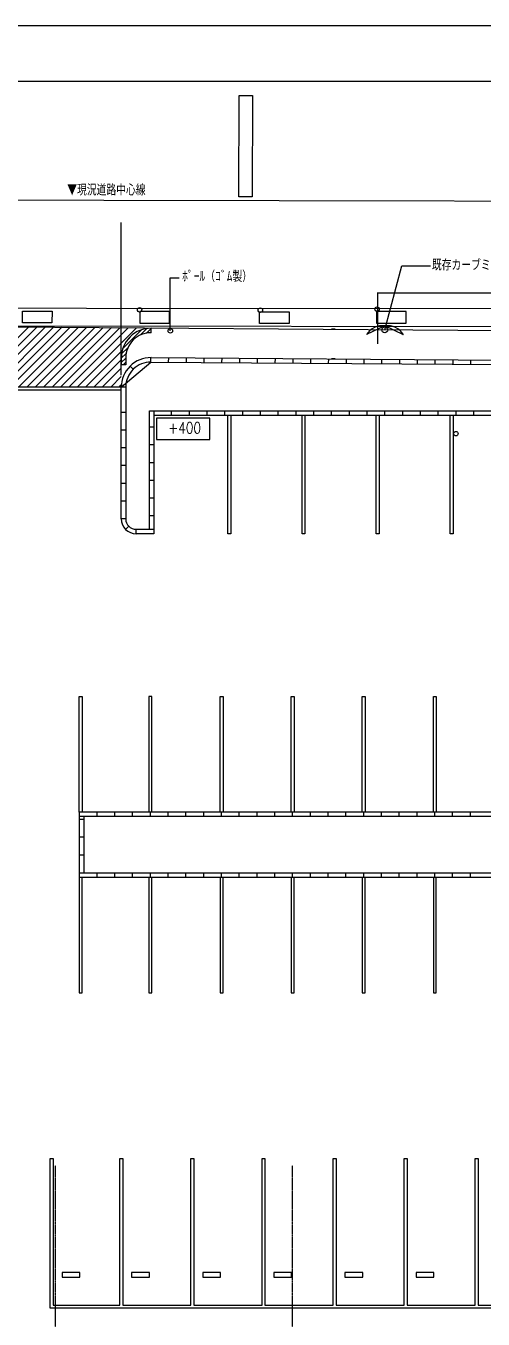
# Model space of a CAD drawing. Header units: millimetres. Extents: x 0 to 126150, y 0 to 89100.
# Drawn here: x 42669 to 58103, y 45425 to 89100 of the extents above; entities that cross this region are included whole.
import ezdxf
from ezdxf.enums import TextEntityAlignment as Align

# ---------------------------------------------------------------- set-up
doc = ezdxf.new("R2010")
doc.units = ezdxf.units.MM
doc.header["$LTSCALE"] = 0.2
doc.linetypes.add('CENTER', pattern=[50.8, 31.75, -6.35, 6.35, -6.35])
doc.layers.get('Defpoints').update_dxf_attribs({"color": 5})
doc.layers.add('A_建築', color=8, linetype='Continuous')
doc.layers.add('A_通芯', color=8, linetype='CENTER', plot=False)
doc.styles.get("Standard").update_dxf_attribs({"font": 'simplex.shx', "width": 0.8, "bigfont": 'extfont2.shx'})

msp = doc.modelspace()

# ---------------------------------------------------------------- linework, layer by layer
at = {"layer": 'A_建築', "lineweight": -3}
for points in [[(50310.78, 83321.01), (49860.78, 83321.71), (49866.28, 86752.63), (50316.28, 86751.9)], [(43551.04, 79067.49), (42551.05, 79070.29), (42552.17, 79470.28), (43552.16, 79467.49)], [(47517.86, 79056.42), (47518.97, 79456.41), (46518.98, 79459.2), (46517.86, 79059.21)], [(51554.14, 79045.15), (50554.14, 79047.94), (50555.26, 79447.94), (51555.26, 79445.14)], [(55508.66, 79054.45), (55509.78, 79454.45), (54509.78, 79457.24), (54508.66, 79057.24)], [(48873.81, 75134.7), (48873.81, 75854.71), (47073.82, 75854.71), (47073.82, 75134.7)], [(43890.16, 46844.82), (44490.16, 46844.82), (44490.16, 46994.82), (43890.16, 46994.82)], [(46240.16, 46844.82), (46840.16, 46844.82), (46840.16, 46994.82), (46240.16, 46994.82)], [(48640.16, 46844.82), (49240.16, 46844.82), (49240.16, 46994.82), (48640.16, 46994.82)], [(51040.16, 46844.82), (51640.16, 46844.82), (51640.16, 46994.82), (51040.16, 46994.82)], [(53440.16, 46844.82), (54040.16, 46844.82), (54040.16, 46994.82), (53440.16, 46994.82)], [(55840.16, 46844.82), (56440.16, 46844.82), (56440.16, 46994.82), (55840.16, 46994.82)]]:
    msp.add_lwpolyline(points, close=True, dxfattribs=at)
for points in [[(15724.61, 83268.3), (98529.17, 83112.04)], [(45889.98, 77304.28), (45889.98, 82463.28)], [(54782.91, 78832.77), (55362.05, 80994.17), (56331.57, 80994.17)], [(47542.92, 78805.56), (47542.92, 80589.92), (47842.92, 80589.92)], [(54540.12, 80093.77), (54540.12, 78361.87)], [(54565.12, 80083.77), (69515.12, 80083.77)], [(3223.7, 79605.27), (100033.22, 79524.81)], [(3223.7, 78986.92), (100032.71, 78924.81)], [(36906.74, 78948.68), (40597.97, 78945.47), (58754.51, 78809.2), (74105.64, 78693.7)], [(40723.44, 76898.16), (42754.57, 78929.28)], [(41006.28, 76898.16), (43035.3, 78927.18)], [(41289.12, 76898.16), (43316.04, 78925.07)], [(41571.96, 76898.15), (43596.77, 78922.97)], [(41854.8, 76898.15), (43877.51, 78920.86)], [(42137.64, 76898.15), (44158.24, 78918.75)], [(42420.48, 76898.15), (44438.98, 78916.65)], [(42703.32, 76898.15), (44719.71, 78914.54)], [(42986.16, 76898.15), (45000.45, 78912.43)], [(43269, 76898.14), (45281.19, 78910.32)], [(43551.85, 76898.14), (45561.92, 78908.21)], [(43834.68, 76898.14), (45842.66, 78906.11)], [(44117.52, 76898.14), (46123.39, 78904)], [(44400.37, 76898.14), (46404.13, 78901.9)], [(45942.92, 78209.03), (46569.44, 78835.55)], [(46126.47, 78534.01), (46244.48, 78652)], [(46536.73, 78661.42), (46754.43, 78879.11)], [(46642.42, 78857.35), (46684.87, 78899.78)], [(46742.11, 78725.38), (46896.49, 78879.76)], [(46896.49, 78738.34), (46896.49, 78888.33)], [(53113.04, 78852.18), (52989.04, 78852.18)], [(55415.05, 78669.36), (54790.33, 78966.31), (54163.94, 78672.86)], [(45899.36, 78024.05), (46117.05, 78241.74)], [(44683.21, 76898.13), (45921.13, 78136.05)], [(44966.05, 76898.13), (45889.98, 77822.05)], [(45889.98, 77873.24), (46053.1, 78036.37)], [(46040.11, 77888.35), (46040.11, 77657.16), (45889.98, 77657.16)], [(45889.98, 77731.81), (46040.11, 77881.96)], [(46040.11, 76898.2), (45890.12, 76898.18), (46888.99, 77748.19), (46890.12, 77898.19)], [(45890.12, 77888.35), (45890.12, 77657.16)], [(46896.49, 77748.17), (58745.88, 77659.24)], [(46897.62, 77898.16), (58747.01, 77809.23)], [(47488.97, 77743.69), (47490.1, 77893.69)], [(48088.96, 77739.2), (48090.08, 77889.19)], [(48688.94, 77734.7), (48690.07, 77884.69)], [(49288.92, 77730.2), (49290.05, 77880.19)], [(49888.91, 77725.7), (49890.03, 77875.7)], [(50488.89, 77721.2), (50490.01, 77871.2)], [(51088.87, 77716.7), (51089.99, 77866.69)], [(51688.86, 77712.2), (51689.98, 77862.2)], [(52288.84, 77707.7), (52289.96, 77857.7)], [(52888.82, 77703.2), (52889.95, 77853.2)], [(53105.04, 77852.18), (52989.04, 77852.18)], [(53488.8, 77698.69), (53489.93, 77848.69)], [(54088.79, 77694.2), (54089.92, 77844.18)], [(54688.76, 77689.71), (54689.89, 77839.7)], [(55288.75, 77685.2), (55289.88, 77835.2)], [(55888.74, 77680.7), (55889.86, 77830.7)], [(56488.72, 77676.21), (56489.85, 77826.2)], [(57088.7, 77671.7), (57089.83, 77821.7)], [(57688.69, 77667.2), (57689.81, 77817.2)], [(45248.89, 76898.13), (45889.98, 77539.2)], [(45956.75, 77657.16), (46040.11, 77740.54)], [(46291.33, 77501.48), (46185.67, 77607.94)], [(45890.15, 76898.18), (38390.12, 76898.12)], [(45531.73, 76898.12), (45889.98, 77256.36)], [(45814.57, 76898.12), (45889.98, 76973.53)], [(46040.11, 76898.19), (46040.15, 72448.58), (45890.15, 72448.57), (45890.12, 76898.18)], [(45890.15, 76798.17), (38390.12, 76798.12)], [(46040.12, 76048.58), (45890.12, 76048.58)], [(46840.13, 72098.58), (46840.13, 76098.49), (74690.15, 76098.49), (74690.15, 72098.49)], [(46990.15, 76098.49), (46990.15, 71948.49)], [(47590.15, 75948.49), (47590.15, 76098.49)], [(48190.15, 75948.49), (48190.15, 76098.49)], [(48790.15, 75948.5), (48790.15, 76098.5)], [(49390.15, 75948.5), (49390.15, 76098.5)], [(49990.16, 75948.5), (49990.16, 76098.5)], [(50590.15, 75948.52), (50590.15, 76098.52)], [(51190.15, 75948.52), (51190.15, 76098.52)], [(51790.15, 75948.52), (51790.15, 76098.52)], [(52390.15, 75948.53), (52390.15, 76098.53)], [(52990.15, 75948.53), (52990.15, 76098.53)], [(53590.15, 75948.53), (53590.15, 76098.53)], [(54190.15, 75948.54), (54190.15, 76098.54)], [(54790.15, 75948.54), (54790.15, 76098.54)], [(55390.15, 75948.54), (55390.15, 76098.54)], [(55990.15, 75948.55), (55990.15, 76098.55)], [(56590.15, 75948.55), (56590.15, 76098.55)], [(57190.15, 75948.55), (57190.15, 76098.55)], [(57790.15, 75948.56), (57790.15, 76098.57)], [(46990.15, 75948.49), (74540.15, 75948.49)], [(49590.15, 75948.49), (49590.15, 71948.49), (49490.15, 71948.49), (49490.15, 75948.49)], [(52090.15, 75948.49), (52090.15, 71948.49), (51990.15, 71948.49), (51990.15, 75948.49)], [(54590.15, 75948.49), (54590.15, 71948.49), (54490.15, 71948.49), (54490.15, 75948.49)], [(57090.15, 75948.49), (57090.15, 71948.49), (56990.15, 71948.49), (56990.15, 75948.49)], [(46040.13, 75448.57), (45890.13, 75448.57)], [(46990.13, 75548.58), (46840.13, 75548.58)], [(46040.13, 74848.58), (45890.14, 74848.57)], [(46990.14, 74948.58), (46840.14, 74948.58)], [(46040.14, 74248.58), (45890.14, 74248.57)], [(46990.14, 74348.57), (46840.14, 74348.57)], [(46040.14, 73648.57), (45890.14, 73648.57)], [(46990.14, 73748.58), (46840.14, 73748.58)], [(46040.15, 73048.58), (45890.15, 73048.57)], [(46990.15, 73148.58), (46840.15, 73148.58)], [(46990.15, 72548.57), (46840.15, 72548.57)], [(74540.15, 72098.49), (75823.55, 72098.49), (75823.55, 62398.49), (44473.54, 62398.49)], [(46036.6, 72095.02), (46142.67, 72201.09)], [(46990.15, 71948.58), (46390.15, 71948.58), (46390.15, 72098.58), (46990.15, 72098.58)], [(75673.54, 71948.49), (75673.54, 62548.49), (44473.54, 62548.49), (44473.54, 60348.49), (78073.53, 60348.49), (78073.53, 50848.49), (76640.16, 50848.49), (76640.16, 55773.49)], [(44473.54, 62548.49), (44473.54, 66448.49), (44573.54, 66448.49), (44573.54, 62548.49)], [(46923.55, 62548.49), (46923.55, 66448.49), (46823.54, 66448.49), (46823.54, 62548.49)], [(49223.55, 62548.49), (49223.55, 66448.49), (49323.55, 66448.49), (49323.55, 62548.49)], [(51623.55, 62548.49), (51623.55, 66448.49), (51723.54, 66448.49), (51723.54, 62548.49)], [(54023.54, 62548.49), (54023.54, 66448.49), (54123.54, 66448.49), (54123.54, 62548.49)], [(56423.54, 62548.49), (56423.54, 66448.49), (56523.55, 66448.49), (56523.55, 62548.49)], [(45073.53, 62398.49), (45073.53, 62548.49)], [(45673.54, 62398.49), (45673.54, 62548.49)], [(46273.53, 62398.5), (46273.53, 62548.5)], [(46873.53, 62398.5), (46873.53, 62548.5)], [(47473.54, 62398.5), (47473.54, 62548.5)], [(48073.53, 62398.51), (48073.53, 62548.52)], [(48673.53, 62398.51), (48673.53, 62548.52)], [(49273.53, 62398.51), (49273.53, 62548.52)], [(49873.53, 62398.53), (49873.53, 62548.53)], [(50473.53, 62398.53), (50473.53, 62548.53)], [(51073.53, 62398.53), (51073.53, 62548.53)], [(51673.54, 62398.54), (51673.54, 62548.54)], [(52273.53, 62398.54), (52273.53, 62548.54)], [(52873.53, 62398.54), (52873.53, 62548.54)], [(53473.53, 62398.55), (53473.53, 62548.55)], [(54073.53, 62398.55), (54073.53, 62548.55)], [(54673.53, 62398.55), (54673.53, 62548.55)], [(55273.53, 62398.56), (55273.53, 62548.56)], [(55873.53, 62398.56), (55873.53, 62548.56)], [(56281.97, 62548.86), (56245.97, 62548.86)], [(56473.53, 62398.56), (56473.53, 62548.56)], [(57073.53, 62398.57), (57073.53, 62548.57)], [(57673.53, 62398.57), (57673.53, 62548.57)], [(44623.52, 62298.49), (44473.52, 62298.49)], [(44623.53, 62398.49), (44623.53, 60498.49)], [(44623.52, 61698.49), (44473.53, 61698.49)], [(44623.53, 61098.49), (44473.53, 61098.49)], [(44473.54, 60498.49), (78223.53, 60498.49), (78223.53, 50698.49), (77240.16, 50698.49), (77240.16, 45944.82), (80235.65, 45944.82)], [(44473.54, 60348.49), (44473.54, 56448.49), (44573.54, 56448.49), (44573.54, 60348.49)], [(45073.53, 60348.49), (45073.53, 60498.49)], [(45673.54, 60348.49), (45673.54, 60498.49)], [(46273.53, 60348.5), (46273.53, 60498.51)], [(46823.54, 60348.49), (46823.54, 56448.49), (46923.55, 56448.49), (46923.55, 60348.49)], [(46873.53, 60348.5), (46873.53, 60498.51)], [(47473.54, 60348.5), (47473.54, 60498.51)], [(48073.53, 60348.52), (48073.53, 60498.52)], [(48673.53, 60348.52), (48673.53, 60498.52)], [(49223.55, 60348.49), (49223.55, 56448.49), (49323.55, 56448.49), (49323.55, 60348.49)], [(49273.53, 60348.52), (49273.53, 60498.52)], [(49873.53, 60348.53), (49873.53, 60498.53)], [(50473.53, 60348.53), (50473.53, 60498.53)], [(51073.53, 60348.53), (51073.53, 60498.53)], [(51623.55, 60348.49), (51623.55, 56448.49), (51723.54, 56448.49), (51723.54, 60348.49)], [(51673.54, 60348.54), (51673.54, 60498.54)], [(52273.53, 60348.54), (52273.53, 60498.54)], [(52873.53, 60348.54), (52873.53, 60498.54)], [(53473.53, 60348.55), (53473.53, 60498.55)], [(54023.54, 60348.49), (54023.54, 56448.49), (54123.54, 56448.49), (54123.54, 60348.49)], [(54073.53, 60348.55), (54073.53, 60498.55)], [(54673.53, 60348.55), (54673.53, 60498.55)], [(55273.53, 60348.57), (55273.53, 60498.56)], [(55873.53, 60348.57), (55873.53, 60498.56)], [(56245.97, 60348.86), (56281.97, 60348.86)], [(56423.54, 60348.49), (56423.54, 56448.49), (56523.55, 56448.49), (56523.55, 60348.49)], [(56473.53, 60348.57), (56473.53, 60498.56)], [(57073.53, 60348.57), (57073.53, 60498.57)], [(57673.53, 60348.57), (57673.53, 60498.57)], [(80256.25, 45794.82), (43490.16, 45794.82), (43490.16, 50848.49), (43590.16, 50848.49), (43590.16, 45894.82), (45840.16, 45894.82), (45840.16, 50848.49), (45940.16, 50848.49), (45940.16, 45894.82), (48240.16, 45894.82), (48240.16, 50848.49), (48340.16, 50848.49), (48340.16, 45894.82), (50640.16, 45894.82), (50640.16, 50848.49), (50740.16, 50848.49), (50740.16, 45894.82), (53040.16, 45894.82), (53040.16, 50848.49), (53140.16, 50848.49), (53140.16, 45894.82), (55440.16, 45894.82), (55440.16, 50848.49), (55540.16, 50848.49), (55540.16, 45894.82), (57840.16, 45894.82), (57840.16, 50848.49), (57940.16, 50848.49), (57940.16, 45894.82), (60240.16, 45894.82)]]:
    msp.add_lwpolyline(points, dxfattribs=at)
for points in [[(46897.62, 78888.33, 0.41641595), (45890.12, 77888.35)], [(46896.5, 78738.34, 0.41641595), (46040.12, 77888.35)], [(54790.31, 78966.3, 0.30725523), (54163.94, 78672.84)], [(55415.06, 78669.34, 0.30725523), (54790.33, 78966.29)], [(46897.62, 77898.17, 0.41641595), (45890.12, 76898.19)], [(46896.5, 77748.17, 0.41641595), (46040.12, 76898.19)], [(45890.15, 72448.57, 0.41421099), (46390.15, 71948.58)], [(46040.15, 72448.58, 0.41421091), (46390.15, 72098.58)]]:
    msp.add_lwpolyline(points, format="xyb", dxfattribs=at)
for centre, radius in [((46508.32, 79511.94), 75), ((50584, 79500.56), 75), ((54524.69, 79534.57), 75), ((47546.76, 78801.88), 75), ((54782.91, 78832.77), 100), ((57183.65, 75326.78), 75)]:
    msp.add_circle(centre, radius, dxfattribs=at)
at = {"layer": 'A_通芯'}
for p, q in [((43673.55, 7195.51), (43673.55, 50618.35)), ((51673.55, 7195.51), (51673.55, 50618.35))]:
    msp.add_line(p, q, dxfattribs=at)
at = {"layer": 'Defpoints'}
for points in [[(0, 0), (126150, 0), (126150, 89100), (0, 89100)], [(1972.5, 4707.81), (124177.5, 4707.81), (124177.5, 87225), (1972.5, 87225)]]:
    msp.add_lwpolyline(points, close=True, dxfattribs=at)

# ---------------------------------------------------------------- texts
at = {"layer": 'A_建築', "lineweight": -3, "width": 0.8}
for s, p in [('▼現況道路中心線', (44064.85, 83259.26)), ('ﾎﾟｰﾙ（ｺﾞﾑ製）', (47942.92, 80339.92))]:
    msp.add_text(s, height=375.94, dxfattribs=at).set_placement(p, align=Align.BOTTOM_LEFT)
for s, rotation, p in [('既存カーブミラー', 359.840059, (56372.16, 80726.66)), ('+400', 359.839265, (47475.25, 75225.68))]:
    msp.add_text(s, height=375.94, rotation=rotation, dxfattribs=at).set_placement(p, align=Align.BOTTOM_LEFT)

doc.saveas('drawing.dxf')
